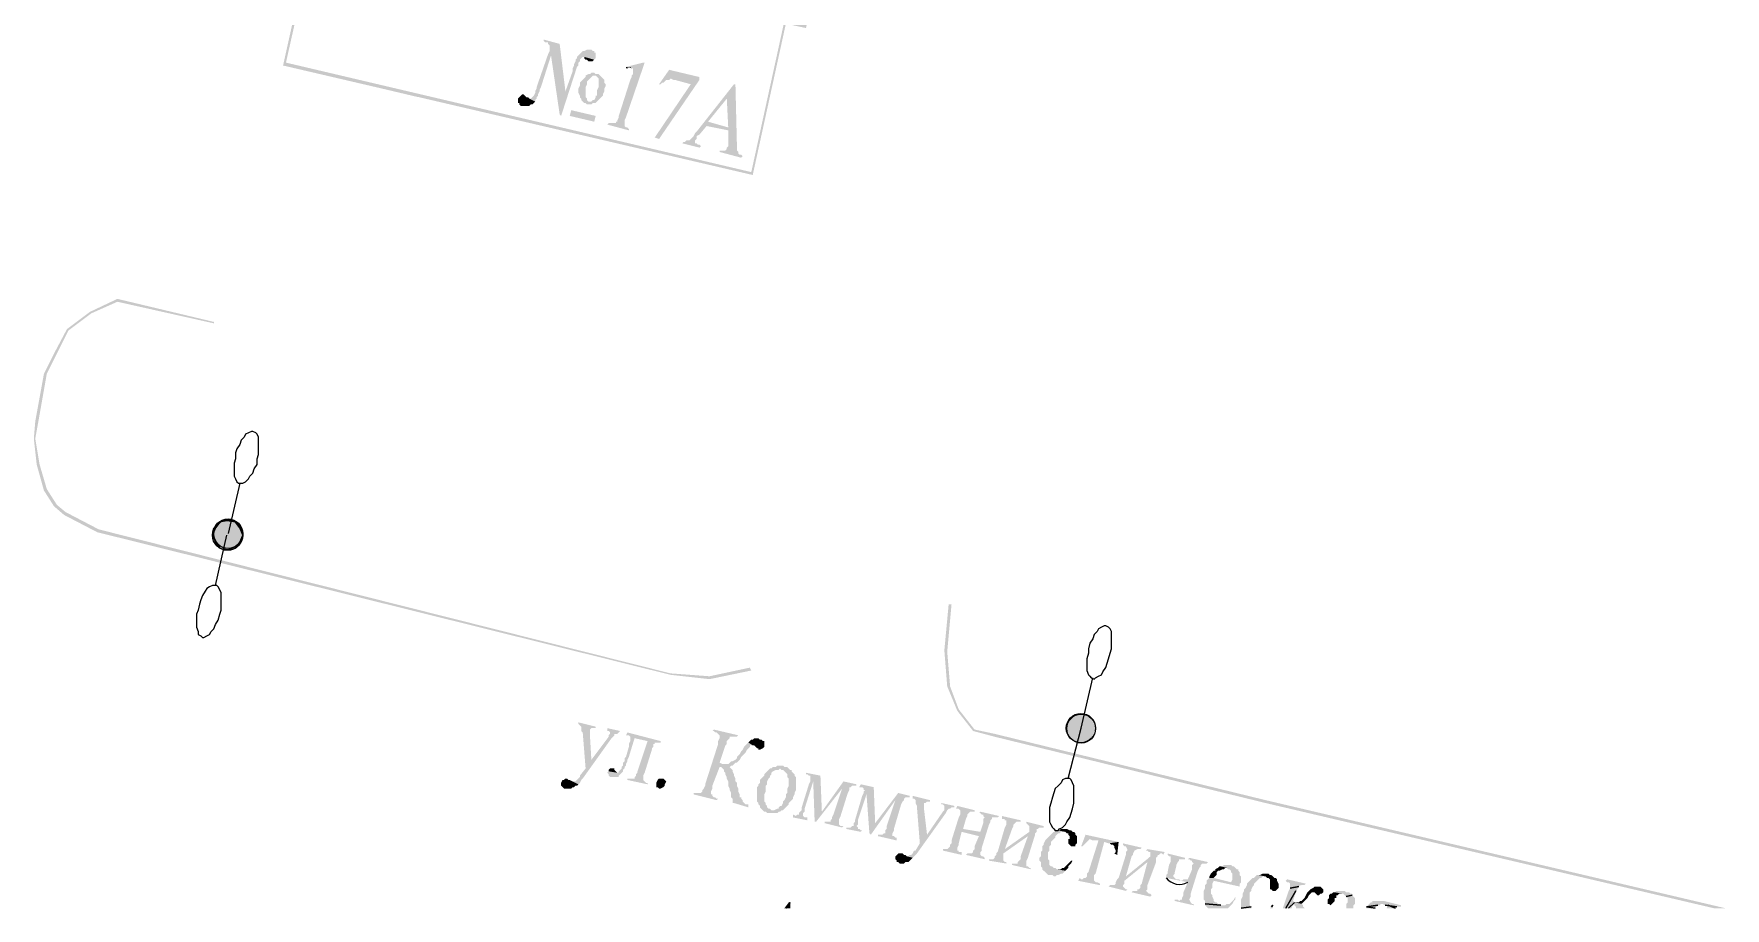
# Model space of a CAD drawing. Extents: x 243 to 885, y -99 to 1005.
# Drawn here: x 353.9 to 419.6, y -98.5 to -64.5 of the extents above; entities that cross this region are included whole.
import ezdxf

# ---------------------------------------------------------------- set-up
doc = ezdxf.new("R2010")
doc.units = 0
doc.header["$MEASUREMENT"] = 0
doc.layers.add('PDF _Геометрия', color=7, linetype='Continuous')
doc.layers.add('PDF _Сплошная заливка', color=7, linetype='Continuous')

msp = doc.modelspace()

# ---------------------------------------------------------------- hatches: boundary and pattern name
at = {"layer": 'PDF _Сплошная заливка', "linetype": 'ByBlock', "transparency": 33554559}
h = msp.add_hatch(color=256, dxfattribs=at)
h.paths.add_polyline_path([(385.706, -52.06), (379.379, -50.605), (367.565, -47.861), (363.59, -65.778), (381.843, -70.034), (383.131, -64.154), (383.914, -64.322), (386.546, -52.284)])
h.paths.add_polyline_path([(379.323, -50.717), (385.706, -52.172), (386.434, -52.34), (383.858, -64.21), (383.075, -64.042), (381.787, -69.922), (363.702, -65.666), (367.677, -47.973)], flags=0)
for points in [[(374.34, -64.938), (373.724, -64.77), (373.724, -64.826), (373.78, -64.882), (373.892, -64.882), (373.892, -64.938), (373.948, -64.994), (373.948, -65.05), (373.948, -65.106), (373.948, -65.218), (373.892, -65.33), (374.004, -65.386), (374.34, -67.682), (374.564, -66.786)], [(368.853, -66.898), (363.646, -65.666), (363.646, -65.778), (368.853, -67.01)], [(373.892, -65.33), (373.444, -66.618), (373.444, -66.674), (373.388, -66.786), (373.388, -66.842), (373.332, -66.954), (373.276, -67.01), (373.22, -67.066), (373.164, -67.066), (373.388, -67.178), (373.388, -67.122), (373.444, -67.066), (373.444, -67.01), (373.5, -66.954), (373.5, -66.898), (373.556, -66.786), (373.556, -66.73), (373.612, -66.618), (374.004, -65.386)], [(375.572, -65.162), (375.404, -65.162), (375.292, -65.218), (375.236, -65.218), (375.18, -65.274), (375.124, -65.33), (375.068, -65.386), (375.012, -65.442), (375.012, -65.498), (374.956, -65.554), (374.956, -65.61), (374.9, -65.722), (374.9, -65.778), (374.844, -65.89), (374.844, -66.002), (374.564, -66.786), (374.34, -67.682), (374.396, -67.738), (375.012, -65.834), (375.068, -65.778), (375.068, -65.666), (375.124, -65.61), (375.124, -65.554), (375.18, -65.498), (375.236, -65.442), (375.292, -65.442), (375.684, -65.554), (375.74, -65.498), (375.74, -65.442), (375.74, -65.386), (375.74, -65.274), (375.684, -65.274), (375.684, -65.218), (375.628, -65.218)], [(375.684, -65.554), (375.292, -65.442), (375.292, -65.498), (375.348, -65.554), (375.404, -65.554), (375.46, -65.61), (375.516, -65.61), (375.572, -65.61), (375.628, -65.61)], [(377.643, -65.666), (377.587, -65.666), (376.916, -65.834), (377.14, -65.89), (377.195, -65.89), (377.195, -65.946), (377.195, -66.002), (377.195, -66.058), (377.195, -66.114), (377.14, -66.17), (377.14, -66.226), (377.084, -66.338), (376.636, -67.738), (376.636, -67.794), (376.58, -67.906), (376.58, -67.962), (376.524, -67.962), (376.524, -68.018), (376.468, -68.018), (376.412, -68.018), (376.3, -68.018), (376.244, -68.018), (376.188, -68.074), (377.028, -68.298), (377.028, -68.242), (376.972, -68.186), (376.916, -68.186), (376.86, -68.13), (376.86, -68.074), (376.86, -68.018), (376.86, -67.962), (376.86, -67.906), (376.916, -67.794)], [(375.516, -66.114), (375.46, -66.114), (375.348, -66.17), (375.348, -66.226), (375.292, -66.282), (375.236, -66.338), (375.18, -66.394), (375.124, -66.45), (375.124, -66.506), (375.124, -66.562), (375.068, -66.674), (375.068, -66.73), (375.068, -66.786), (375.068, -66.842), (375.124, -66.954), (375.124, -67.01), (375.18, -67.066), (375.18, -67.122), (375.46, -67.178), (375.404, -67.122), (375.404, -67.066), (375.348, -67.01), (375.348, -66.954), (375.348, -66.898), (375.348, -66.842), (375.348, -66.786), (375.348, -66.674), (375.348, -66.618), (375.404, -66.506), (375.404, -66.45), (375.404, -66.394), (375.46, -66.338), (375.516, -66.282), (375.572, -66.226), (375.628, -66.17), (375.684, -66.17), (375.74, -66.17)], [(375.74, -66.114), (375.684, -66.058), (375.572, -66.058), (375.516, -66.114), (375.74, -66.17), (375.796, -66.226), (375.852, -66.282), (375.852, -66.394), (375.852, -66.45), (375.852, -66.562), (375.852, -66.618), (375.796, -66.73), (375.796, -66.786), (375.796, -66.842), (375.796, -66.954), (375.74, -66.954), (375.74, -67.01), (375.684, -67.122), (375.628, -67.122), (375.572, -67.178), (375.516, -67.178), (375.46, -67.178), (375.18, -67.122), (375.236, -67.178), (375.292, -67.234), (375.348, -67.234), (375.404, -67.29), (375.46, -67.29), (375.516, -67.29), (375.572, -67.29), (375.628, -67.234), (375.74, -67.234), (375.796, -67.178), (375.852, -67.122), (375.908, -67.066), (375.964, -67.01), (376.02, -66.954), (376.02, -66.898), (376.076, -66.786), (376.076, -66.73), (376.076, -66.674), (376.132, -66.562), (376.132, -66.506), (376.076, -66.45), (376.076, -66.394), (376.076, -66.338), (376.02, -66.282), (375.964, -66.226), (375.908, -66.17), (375.852, -66.114), (375.796, -66.114)], [(376.916, -65.834), (376.916, -65.89), (376.972, -65.89), (377.084, -65.834), (377.14, -65.89)], [(379.771, -66.338), (379.435, -66.506), (378.035, -68.578), (378.203, -68.634)], [(379.771, -66.226), (378.595, -65.946), (378.203, -66.506), (378.259, -66.506), (378.315, -66.45), (378.371, -66.45), (378.427, -66.394), (378.483, -66.338), (378.539, -66.338), (378.595, -66.338), (378.651, -66.282), (378.763, -66.338), (378.819, -66.338), (379.435, -66.506), (379.771, -66.338)], [(372.94, -66.898), (372.884, -66.898), (372.828, -66.954), (372.772, -67.01), (372.716, -67.066), (372.716, -67.178), (372.716, -67.234), (372.772, -67.234), (372.772, -67.29), (372.828, -67.346), (372.884, -67.346), (372.94, -67.346), (373.052, -67.346), (373.108, -67.346), (373.164, -67.346), (373.22, -67.29), (373.276, -67.29), (373.332, -67.234), (373.388, -67.178), (373.164, -67.066), (373.108, -67.01), (373.052, -67.01), (372.996, -66.954)], [(381.171, -66.506), (381.115, -66.506), (379.659, -68.354), (379.603, -68.41), (379.547, -68.522), (379.491, -68.578), (379.435, -68.634), (379.379, -68.69), (379.323, -68.69), (379.267, -68.69), (379.211, -68.746), (379.155, -68.746), (379.099, -68.802), (379.771, -68.97), (379.827, -68.914), (379.771, -68.858), (379.715, -68.858), (379.659, -68.802), (379.603, -68.802), (379.603, -68.746), (379.603, -68.69), (379.659, -68.634), (379.659, -68.522), (379.771, -68.466), (380.051, -68.13), (380.891, -68.298), (380.107, -67.962), (380.835, -67.066)], [(381.171, -66.506), (380.835, -67.066), (380.891, -68.186), (380.107, -67.962), (380.891, -68.298), (380.891, -68.69), (380.891, -68.746), (380.891, -68.858), (380.891, -68.914), (380.835, -68.97), (380.835, -69.026), (380.779, -69.082), (380.723, -69.082), (380.667, -69.082), (380.555, -69.082), (380.555, -69.138), (381.395, -69.362), (381.451, -69.306), (381.395, -69.25), (381.339, -69.25), (381.283, -69.194), (381.283, -69.138), (381.227, -69.082), (381.227, -69.026), (381.227, -68.97), (381.227, -68.914), (381.227, -68.802)], [(375.74, -67.738), (374.788, -67.514), (374.732, -67.738), (375.684, -67.962)], [(360.902, -75.801), (360.902, -75.745), (357.151, -74.849), (356.087, -75.353), (355.191, -76.025), (354.687, -76.977), (354.295, -77.76), (353.959, -79.608), (353.903, -80.28), (354.015, -81.288), (354.295, -82.296), (354.687, -82.912), (355.079, -83.248), (356.367, -83.919), (378.651, -89.463), (380.163, -89.631), (381.787, -89.295), (381.731, -89.183), (380.163, -89.519), (378.651, -89.407), (356.423, -83.808), (355.135, -83.136), (354.799, -82.856), (354.407, -82.24), (354.127, -81.288), (353.959, -80.28), (354.071, -79.664), (354.407, -77.76), (355.247, -76.081), (356.143, -75.409), (357.151, -74.961)], [(361.742, -84.479), (361.966, -84.255), (362.022, -83.975), (361.966, -83.696), (361.742, -83.472), (361.462, -83.416), (361.182, -83.472), (360.958, -83.696), (360.846, -83.975), (360.958, -84.255), (361.182, -84.479), (361.462, -84.535)], [(361.742, -84.535), (361.91, -84.311), (362.022, -84.031), (361.91, -83.752), (361.742, -83.528), (361.406, -83.472), (361.126, -83.528), (360.958, -83.752), (360.846, -84.031), (360.958, -84.311), (361.126, -84.535), (361.406, -84.591)], [(375.74, -91.478), (375.068, -91.31), (375.068, -91.366), (375.124, -91.422), (375.18, -91.478), (375.18, -91.534), (375.18, -91.59), (375.18, -91.646), (375.236, -91.702), (375.348, -93.102), (375.572, -92.766), (375.516, -91.814), (375.516, -91.758), (375.516, -91.646), (375.516, -91.59), (375.572, -91.534), (375.628, -91.534), (375.684, -91.534), (375.74, -91.534)], [(394.889, -92.038), (395.057, -91.814), (395.169, -91.534), (395.057, -91.254), (394.889, -91.03), (394.609, -90.974), (394.329, -91.03), (394.105, -91.254), (393.993, -91.534), (394.105, -91.814), (394.329, -92.038), (394.609, -92.094)], [(376.692, -91.646), (376.188, -91.534), (376.188, -91.646), (376.244, -91.646), (376.3, -91.702), (376.3, -91.758), (376.244, -91.814), (376.244, -91.87), (375.572, -92.766), (375.348, -93.102), (375.124, -93.382), (375.124, -93.438), (375.068, -93.494), (375.012, -93.55), (374.956, -93.606), (374.9, -93.606), (374.844, -93.606), (375.068, -93.718), (375.124, -93.662), (375.18, -93.55), (375.236, -93.494), (376.356, -91.926), (376.412, -91.87), (376.468, -91.814), (376.468, -91.758), (376.58, -91.758), (376.636, -91.702)], [(377.084, -91.87), (377.084, -92.038), (377.028, -92.15), (377.028, -92.262), (376.916, -92.654), (376.86, -92.71), (376.86, -92.822), (376.804, -92.878), (376.804, -92.99), (376.748, -93.046), (376.748, -93.102), (376.692, -93.158), (376.636, -93.214), (376.636, -93.27), (376.58, -93.27), (376.244, -93.214), (376.188, -93.27), (376.244, -93.326), (376.244, -93.382), (376.3, -93.438), (376.356, -93.438), (376.412, -93.438), (376.468, -93.438), (376.524, -93.438), (376.636, -93.438), (376.636, -93.382), (376.692, -93.326), (376.748, -93.27), (376.804, -93.214), (376.804, -93.158), (376.86, -93.102), (376.86, -93.046), (376.916, -92.99), (376.916, -92.934), (376.972, -92.822), (376.972, -92.766), (377.028, -92.654), (377.251, -91.926), (377.755, -92.038)], [(378.259, -92.038), (376.972, -91.702), (376.916, -91.814), (377.028, -91.814), (377.084, -91.87), (377.755, -92.038), (377.363, -93.214), (377.363, -93.27), (377.307, -93.326), (377.307, -93.382), (377.251, -93.438), (377.251, -93.494), (377.195, -93.494), (377.14, -93.494), (377.084, -93.494), (376.972, -93.494), (376.972, -93.55), (377.755, -93.718), (377.755, -93.662), (377.699, -93.662), (377.643, -93.606), (377.587, -93.55), (377.587, -93.494), (377.587, -93.438), (377.587, -93.382), (377.643, -93.27), (377.923, -92.374), (377.923, -92.318), (377.979, -92.262), (377.979, -92.15), (378.035, -92.15), (378.035, -92.094), (378.091, -92.094), (378.147, -92.094), (378.259, -92.094)], [(381.283, -91.814), (380.331, -91.59), (380.275, -91.646), (380.331, -91.646), (380.387, -91.702), (380.443, -91.702), (380.499, -91.758), (380.555, -91.814), (380.555, -91.87), (380.555, -91.926), (380.499, -92.038), (380.499, -92.15), (379.995, -93.718), (379.995, -93.774), (379.939, -93.886), (379.883, -93.942), (379.883, -93.998), (379.827, -94.054), (379.771, -94.054), (379.715, -94.054), (379.659, -94.054), (379.547, -94.054), (379.547, -94.11), (380.443, -94.334), (380.499, -94.278), (380.443, -94.278), (380.387, -94.222), (380.331, -94.222), (380.275, -94.166), (380.275, -94.11), (380.219, -94.11), (380.219, -94.054), (380.219, -93.998), (380.275, -93.886), (380.275, -93.774), (380.555, -93.046), (381.003, -93.102), (380.947, -93.046), (381.003, -92.99), (380.555, -92.878), (380.779, -92.206), (380.835, -92.15), (380.835, -92.038), (380.891, -91.982), (380.947, -91.926), (380.947, -91.87), (381.003, -91.87), (381.059, -91.87), (381.171, -91.87), (381.227, -91.87)], [(382.123, -91.982), (382.067, -91.926), (381.899, -91.926), (381.843, -91.982), (381.787, -91.982), (381.731, -92.038), (381.675, -92.094), (381.843, -92.206), (381.899, -92.206), (381.955, -92.262), (382.011, -92.318), (382.067, -92.318), (382.067, -92.374), (382.123, -92.374), (382.235, -92.318), (382.291, -92.262), (382.291, -92.206), (382.291, -92.15), (382.291, -92.094), (382.291, -92.038), (382.235, -92.038), (382.179, -91.982)], [(381.675, -92.094), (381.619, -92.15), (381.563, -92.206), (381.507, -92.262), (381.451, -92.374), (381.395, -92.43), (381.339, -92.542), (381.283, -92.598), (381.227, -92.654), (381.227, -92.71), (381.171, -92.766), (381.059, -92.822), (381.003, -92.822), (380.947, -92.878), (380.891, -92.934), (380.835, -92.934), (380.779, -92.934), (380.723, -92.934), (380.667, -92.934), (380.555, -92.878), (381.003, -92.99), (381.059, -92.99), (381.115, -92.934), (381.171, -92.878), (381.227, -92.878), (381.283, -92.822), (381.339, -92.766), (381.395, -92.654), (381.451, -92.598), (381.507, -92.542), (381.563, -92.486), (381.619, -92.374), (381.675, -92.318), (381.731, -92.262), (381.731, -92.206), (381.787, -92.206), (381.843, -92.206)], [(376.412, -93.102), (376.3, -93.102), (376.244, -93.158), (376.244, -93.214), (376.58, -93.27), (376.524, -93.214), (376.468, -93.158), (376.468, -93.102)], [(381.003, -93.102), (380.555, -93.046), (380.611, -93.046), (380.667, -93.102), (380.723, -93.158), (380.723, -93.214), (380.779, -93.27), (380.779, -93.326), (380.835, -93.438), (380.835, -93.494), (380.891, -93.606), (380.891, -93.718), (380.891, -93.774), (380.947, -93.886), (380.947, -93.942), (381.003, -94.054), (381.003, -94.11), (381.003, -94.222), (381.059, -94.278), (381.059, -94.334), (381.059, -94.39), (381.059, -94.446), (381.115, -94.446), (381.675, -94.614), (381.675, -94.502), (381.619, -94.502), (381.563, -94.502), (381.507, -94.446), (381.451, -94.39), (381.451, -94.334), (381.395, -94.278), (381.395, -94.222), (381.339, -94.222), (381.339, -94.166), (381.339, -94.11), (381.283, -93.998), (381.283, -93.942), (381.283, -93.886), (381.227, -93.774), (381.227, -93.662), (381.171, -93.606), (381.171, -93.494), (381.115, -93.382), (381.115, -93.326), (381.059, -93.214), (381.059, -93.158)], [(382.627, -93.046), (382.571, -93.102), (382.515, -93.102), (382.459, -93.158), (382.403, -93.214), (382.347, -93.27), (382.291, -93.326), (382.291, -93.382), (382.235, -93.438), (382.179, -93.494), (382.123, -93.55), (382.123, -93.662), (382.067, -93.718), (382.067, -93.774), (382.011, -93.83), (382.011, -93.886), (382.011, -93.942), (382.011, -94.054), (382.011, -94.11), (382.011, -94.166), (382.011, -94.278), (382.011, -94.334), (382.011, -94.39), (382.067, -94.446), (382.067, -94.502), (382.123, -94.558), (382.123, -94.614), (382.179, -94.67), (382.235, -94.726), (382.291, -94.782), (382.347, -94.782), (382.403, -94.838), (382.459, -94.838), (382.515, -94.838), (382.571, -94.838), (382.683, -94.838), (382.739, -94.838), (382.795, -94.838), (382.851, -94.782), (382.907, -94.782), (382.571, -94.726), (382.515, -94.67), (382.459, -94.67), (382.403, -94.614), (382.403, -94.558), (382.347, -94.502), (382.347, -94.446), (382.291, -94.39), (382.291, -94.334), (382.291, -94.222), (382.291, -94.166), (382.291, -94.11), (382.347, -93.998), (382.347, -93.942), (382.347, -93.886), (382.347, -93.774), (382.403, -93.718), (382.403, -93.662), (382.403, -93.606), (382.459, -93.494), (382.515, -93.438), (382.515, -93.382), (382.571, -93.326), (382.571, -93.27), (382.627, -93.214), (382.739, -93.158), (382.795, -93.158), (382.851, -93.158), (382.907, -93.102), (382.963, -93.158)], [(383.075, -93.046), (383.019, -92.99), (382.795, -92.99), (382.739, -93.046), (382.683, -93.046), (382.627, -93.046), (382.963, -93.158), (383.019, -93.158), (383.075, -93.214), (383.131, -93.27), (383.187, -93.326), (383.187, -93.382), (383.187, -93.438), (383.243, -93.494), (383.243, -93.55), (383.243, -93.662), (383.243, -93.718), (383.243, -93.774), (383.187, -93.886), (383.187, -93.942), (383.187, -94.054), (383.131, -94.11), (383.131, -94.166), (383.131, -94.222), (383.075, -94.334), (383.019, -94.39), (383.019, -94.446), (382.963, -94.558), (382.907, -94.558), (382.851, -94.614), (382.851, -94.67), (382.795, -94.67), (382.683, -94.726), (382.627, -94.726), (382.571, -94.726), (382.907, -94.782), (382.963, -94.726), (383.019, -94.726), (383.075, -94.67), (383.131, -94.614), (383.187, -94.558), (383.243, -94.502), (383.243, -94.446), (383.299, -94.39), (383.355, -94.334), (383.411, -94.278), (383.411, -94.222), (383.467, -94.11), (383.467, -94.054), (383.523, -93.942), (383.523, -93.886), (383.523, -93.774), (383.523, -93.718), (383.523, -93.662), (383.523, -93.606), (383.523, -93.494), (383.523, -93.438), (383.467, -93.382), (383.467, -93.326), (383.411, -93.27), (383.355, -93.214), (383.355, -93.158), (383.299, -93.158), (383.243, -93.102), (383.187, -93.046), (383.131, -93.046)], [(384.474, -93.382), (383.914, -93.27), (383.914, -93.326), (383.97, -93.326), (384.026, -93.382), (384.082, -93.382), (384.082, -93.438), (384.082, -93.494), (384.082, -93.55), (384.194, -93.606), (384.25, -95.174), (384.53, -94.782)], [(374.62, -93.494), (374.564, -93.494), (374.508, -93.55), (374.452, -93.55), (374.396, -93.662), (374.396, -93.718), (374.396, -93.774), (374.452, -93.83), (374.508, -93.886), (374.564, -93.886), (374.676, -93.886), (374.732, -93.886), (374.788, -93.886), (374.844, -93.83), (374.9, -93.83), (374.956, -93.774), (375.012, -93.774), (375.068, -93.718), (374.844, -93.606), (374.732, -93.55), (374.676, -93.55)], [(378.315, -93.494), (378.371, -93.494), (378.427, -93.55), (378.483, -93.606), (378.427, -93.718), (378.427, -93.774), (378.371, -93.83), (378.259, -93.886), (378.203, -93.886), (378.147, -93.83), (378.091, -93.83), (378.091, -93.774), (378.091, -93.718), (378.091, -93.662), (378.147, -93.55), (378.203, -93.494), (378.259, -93.494), (378.315, -93.494)], [(384.082, -93.55), (384.082, -93.606), (384.026, -93.718), (383.747, -94.614), (383.747, -94.726), (383.691, -94.782), (383.635, -94.838), (383.635, -94.894), (383.579, -94.894), (383.523, -94.95), (383.411, -94.894), (383.411, -95.006), (383.97, -95.118), (383.97, -95.062), (383.97, -95.006), (383.914, -95.006), (383.858, -95.006), (383.802, -94.95), (383.802, -94.894), (383.802, -94.838), (383.858, -94.782), (383.858, -94.67), (384.194, -93.606)], [(385.874, -93.718), (385.37, -93.606), (384.53, -94.782), (384.25, -95.174), (384.306, -95.174), (385.314, -93.886), (385.594, -93.942), (385.594, -93.83), (385.65, -93.83), (385.706, -93.774), (385.762, -93.774), (385.874, -93.774)], [(385.594, -93.942), (385.314, -93.886), (384.978, -94.894), (384.922, -95.006), (384.922, -95.062), (384.866, -95.118), (384.866, -95.174), (384.81, -95.174), (384.754, -95.174), (384.642, -95.174), (384.642, -95.23), (385.314, -95.398), (385.37, -95.342), (385.314, -95.342), (385.258, -95.342), (385.202, -95.286), (385.202, -95.174), (385.202, -95.118), (385.202, -95.062), (385.258, -94.95), (385.538, -94.054)], [(386.154, -93.998), (386.154, -94.054), (386.098, -94.166), (385.818, -95.118), (385.818, -95.174), (385.762, -95.23), (385.762, -95.342), (385.706, -95.342), (385.65, -95.398), (385.594, -95.398), (385.482, -95.398), (385.482, -95.454), (386.042, -95.566), (386.098, -95.51), (386.042, -95.51), (385.986, -95.454), (385.93, -95.454), (385.93, -95.398), (385.874, -95.342), (385.93, -95.286), (385.93, -95.23), (385.93, -95.118), (386.266, -94.11)], [(386.546, -93.83), (386.042, -93.718), (385.986, -93.83), (386.098, -93.83), (386.154, -93.886), (386.154, -93.942), (386.21, -93.942), (386.154, -93.998), (386.266, -94.11), (386.378, -95.622), (386.602, -95.23)], [(387.946, -94.166), (387.498, -94.054), (386.602, -95.23), (386.378, -95.622), (386.434, -95.678), (387.386, -94.334), (387.666, -94.39), (387.722, -94.334), (387.722, -94.278), (387.778, -94.222), (387.834, -94.222), (387.89, -94.222), (387.946, -94.222)], [(387.666, -94.39), (387.386, -94.334), (387.05, -95.342), (387.05, -95.454), (386.994, -95.51), (386.994, -95.622), (386.938, -95.622), (386.882, -95.678), (386.826, -95.678), (386.714, -95.678), (386.714, -95.734), (387.442, -95.902), (387.442, -95.79), (387.386, -95.79), (387.33, -95.734), (387.274, -95.734), (387.274, -95.678), (387.274, -95.622), (387.33, -95.51), (387.33, -95.454), (387.61, -94.502)], [(389.682, -94.558), (389.178, -94.446), (389.178, -94.502), (389.234, -94.502), (389.29, -94.558), (389.29, -94.614), (389.29, -94.67), (389.29, -94.726), (389.234, -94.782), (388.618, -95.678), (388.338, -96.014), (388.17, -96.294), (388.114, -96.294), (388.058, -96.406), (388.002, -96.462), (387.946, -96.462), (387.89, -96.518), (387.834, -96.518), (388.058, -96.574), (388.114, -96.518), (388.17, -96.462), (388.226, -96.406), (389.346, -94.838), (389.402, -94.726), (389.458, -94.67), (389.514, -94.67), (389.57, -94.614), (389.682, -94.614)], [(388.73, -94.334), (388.058, -94.166), (388.058, -94.278), (388.114, -94.278), (388.17, -94.334), (388.17, -94.39), (388.17, -94.446), (388.226, -94.558), (388.226, -94.614), (388.338, -96.014), (388.618, -95.678), (388.506, -94.726), (388.506, -94.614), (388.506, -94.558), (388.506, -94.502), (388.506, -94.446), (388.562, -94.446), (388.618, -94.39), (388.674, -94.39), (388.73, -94.39)], [(390.465, -94.726), (389.794, -94.558), (389.738, -94.67), (389.85, -94.67), (389.906, -94.726), (389.906, -94.782), (389.906, -94.838), (389.906, -94.894), (389.85, -95.006), (389.57, -95.902), (389.57, -96.014), (389.514, -96.07), (389.514, -96.126), (389.458, -96.182), (389.402, -96.238), (389.346, -96.238), (389.234, -96.238), (389.234, -96.294), (389.962, -96.462), (389.962, -96.35), (389.85, -96.35), (389.85, -96.294), (389.794, -96.294), (389.794, -96.182), (389.85, -96.07), (389.85, -96.014), (389.962, -95.566), (390.633, -95.734), (390.018, -95.454), (390.13, -95.062), (390.186, -94.95), (390.186, -94.894), (390.242, -94.838), (390.298, -94.782), (390.354, -94.782), (390.409, -94.782), (390.465, -94.782)], [(391.417, -94.95), (390.689, -94.782), (390.633, -94.838), (390.689, -94.838), (390.745, -94.894), (390.801, -94.894), (390.801, -94.95), (390.857, -95.006), (390.801, -95.062), (390.801, -95.118), (390.801, -95.23), (390.689, -95.566), (390.018, -95.454), (390.633, -95.734), (390.465, -96.126), (390.465, -96.238), (390.409, -96.294), (390.409, -96.35), (390.354, -96.406), (390.298, -96.406), (390.242, -96.406), (390.186, -96.406), (390.13, -96.462), (390.857, -96.63), (390.857, -96.574), (390.801, -96.518), (390.745, -96.518), (390.689, -96.462), (390.689, -96.406), (390.689, -96.35), (390.745, -96.294), (390.745, -96.182), (391.025, -95.286), (391.081, -95.174), (391.081, -95.118), (391.137, -95.062), (391.137, -95.006), (391.193, -95.006), (391.249, -95.006), (391.305, -95.006), (391.361, -95.006)], [(393.153, -95.342), (392.481, -95.174), (392.481, -95.23), (392.537, -95.286), (392.593, -95.342), (392.593, -95.398), (392.593, -95.454), (392.593, -95.566), (391.641, -96.238), (391.361, -96.35), (391.305, -96.406), (391.305, -96.462), (391.249, -96.518), (391.249, -96.574), (391.193, -96.63), (391.137, -96.63), (391.025, -96.63), (391.025, -96.686), (391.697, -96.798), (391.697, -96.742), (391.641, -96.742), (391.585, -96.686), (391.585, -96.63), (391.585, -96.518), (391.585, -96.406), (392.537, -95.734), (392.817, -95.678), (392.817, -95.622), (392.873, -95.566), (392.873, -95.454), (392.929, -95.454), (392.985, -95.398), (393.041, -95.398), (393.153, -95.398)], [(392.257, -95.118), (391.529, -94.95), (391.529, -95.062), (391.641, -95.062), (391.641, -95.118), (391.697, -95.118), (391.697, -95.174), (391.697, -95.23), (391.697, -95.286), (391.641, -95.398), (391.361, -96.35), (391.641, -96.238), (391.921, -95.454), (391.977, -95.342), (391.977, -95.286), (392.033, -95.23), (392.089, -95.174), (392.145, -95.174), (392.257, -95.174)], [(392.817, -95.678), (392.537, -95.734), (392.257, -96.518), (392.257, -96.63), (392.201, -96.686), (392.145, -96.742), (392.145, -96.798), (392.089, -96.798), (392.033, -96.798), (391.921, -96.798), (391.921, -96.854), (392.649, -97.022), (392.649, -96.966), (392.593, -96.966), (392.537, -96.91), (392.481, -96.91), (392.481, -96.798), (392.481, -96.686), (392.537, -96.574)], [(393.713, -95.51), (393.657, -95.51), (393.545, -95.566), (393.489, -95.622), (393.433, -95.678), (393.377, -95.734), (393.321, -95.79), (393.265, -95.846), (393.209, -95.902), (393.153, -96.014), (393.153, -96.07), (393.097, -96.126), (393.097, -96.238), (393.097, -96.294), (393.041, -96.35), (393.041, -96.406), (393.041, -96.518), (392.985, -96.574), (392.985, -96.686), (393.041, -96.742), (393.041, -96.798), (393.041, -96.854), (393.041, -96.91), (393.097, -96.966), (393.097, -97.022), (393.153, -97.078), (393.209, -97.133), (393.265, -97.189), (393.321, -97.245), (393.377, -97.245), (393.433, -97.245), (393.489, -97.245), (393.545, -97.301), (393.601, -97.301), (393.657, -97.245), (393.713, -97.245), (393.825, -97.189), (393.881, -97.189), (393.937, -97.133), (393.993, -97.078), (393.657, -97.022), (393.601, -96.966), (393.545, -96.966), (393.489, -96.91), (393.433, -96.91), (393.377, -96.854), (393.377, -96.742), (393.377, -96.686), (393.321, -96.63), (393.321, -96.574), (393.321, -96.518), (393.321, -96.462), (393.321, -96.35), (393.377, -96.294), (393.377, -96.182), (393.377, -96.126), (393.433, -96.07), (393.433, -95.958), (393.489, -95.902), (393.545, -95.846), (393.601, -95.79), (393.601, -95.734), (393.657, -95.678), (393.713, -95.622), (393.769, -95.622), (393.825, -95.566), (393.937, -95.566), (393.993, -95.566)], [(394.049, -95.454), (393.825, -95.454), (393.769, -95.51), (393.713, -95.51), (393.993, -95.566), (394.049, -95.622), (394.105, -95.622), (394.105, -95.678), (394.161, -95.734), (394.161, -95.79), (394.161, -95.846), (394.105, -95.846), (394.105, -95.958), (394.105, -96.014), (394.161, -96.07), (394.217, -96.126), (394.329, -96.126), (394.385, -96.126), (394.385, -96.07), (394.441, -96.014), (394.441, -95.958), (394.441, -95.902), (394.441, -95.846), (394.441, -95.734), (394.385, -95.678), (394.385, -95.622), (394.329, -95.566), (394.273, -95.566), (394.217, -95.51), (394.161, -95.51)], [(395.505, -95.958), (395.281, -95.902), (394.889, -97.133), (394.833, -97.189), (394.833, -97.301), (394.777, -97.357), (394.721, -97.357), (394.665, -97.413), (394.609, -97.413), (394.553, -97.357), (394.497, -97.469), (395.337, -97.637), (395.337, -97.581), (395.225, -97.525), (395.169, -97.525), (395.113, -97.469), (395.113, -97.413), (395.113, -97.357), (395.113, -97.245), (395.169, -97.189)], [(396.065, -95.958), (394.777, -95.678), (394.609, -96.126), (394.665, -96.126), (394.721, -96.07), (394.777, -96.014), (394.833, -95.958), (394.889, -95.902), (394.945, -95.846), (395.057, -95.902), (395.113, -95.902), (395.281, -95.902), (395.505, -95.958), (395.673, -96.014)], [(396.065, -95.958), (395.673, -96.014), (395.729, -96.014), (395.785, -96.07), (395.841, -96.07), (395.897, -96.126), (395.897, -96.182), (395.953, -96.294), (395.953, -96.35), (395.897, -96.406), (396.009, -96.462)], [(387.61, -96.406), (387.498, -96.406), (387.442, -96.462), (387.386, -96.518), (387.386, -96.574), (387.386, -96.63), (387.442, -96.686), (387.442, -96.742), (387.498, -96.742), (387.554, -96.798), (387.61, -96.798), (387.666, -96.798), (387.722, -96.798), (387.778, -96.742), (387.89, -96.742), (387.946, -96.686), (388.002, -96.63), (388.058, -96.574), (387.834, -96.518), (387.778, -96.462), (387.722, -96.462), (387.666, -96.406)], [(397.856, -96.35), (397.184, -96.238), (397.128, -96.294), (397.184, -96.294), (397.24, -96.35), (397.296, -96.35), (397.296, -96.406), (397.296, -96.518), (397.24, -96.574), (396.345, -97.301), (396.065, -97.357), (396.009, -97.413), (395.953, -97.525), (395.953, -97.581), (395.897, -97.637), (395.841, -97.637), (395.785, -97.637), (395.729, -97.637), (395.673, -97.693), (396.345, -97.861), (396.401, -97.805), (396.345, -97.805), (396.289, -97.749), (396.233, -97.693), (396.233, -97.637), (396.289, -97.581), (396.289, -97.469), (397.184, -96.742), (397.52, -96.742), (397.52, -96.686), (397.52, -96.574), (397.576, -96.518), (397.576, -96.462), (397.632, -96.462), (397.688, -96.406), (397.744, -96.406), (397.8, -96.462)], [(396.961, -96.182), (396.233, -96.014), (396.233, -96.07), (396.289, -96.126), (396.345, -96.126), (396.401, -96.238), (396.401, -96.294), (396.345, -96.35), (396.345, -96.462), (396.065, -97.357), (396.345, -97.301), (396.569, -96.518), (396.625, -96.462), (396.625, -96.406), (396.681, -96.294), (396.793, -96.238), (396.849, -96.238), (396.905, -96.238)], [(398.64, -96.574), (397.968, -96.406), (397.968, -96.462), (398.024, -96.518), (398.08, -96.518), (398.08, -96.574), (398.08, -96.63), (398.08, -96.686), (398.08, -96.742), (398.024, -96.854), (397.968, -97.133), (397.968, -97.189), (397.912, -97.245), (397.912, -97.357), (398.416, -97.413), (398.36, -97.413), (398.304, -97.413), (398.248, -97.357), (398.192, -97.301), (398.192, -97.245), (398.248, -97.189), (398.248, -97.133), (398.304, -96.91), (398.304, -96.854), (398.36, -96.742), (398.416, -96.686), (398.416, -96.63), (398.472, -96.63), (398.528, -96.63), (398.584, -96.63), (398.64, -96.63)], [(399.536, -96.742), (398.808, -96.574), (398.752, -96.63), (398.808, -96.63), (398.864, -96.686), (398.92, -96.686), (398.92, -96.742), (398.976, -96.798), (398.92, -96.854), (398.92, -96.91), (398.92, -97.022), (398.752, -97.413), (398.696, -97.413), (398.584, -97.413), (398.528, -97.469), (398.472, -97.469), (398.416, -97.413), (397.912, -97.357), (398.752, -97.525), (398.584, -97.917), (398.584, -97.973), (398.584, -98.029), (398.528, -98.141), (398.528, -98.197), (398.472, -98.197), (398.416, -98.253), (398.36, -98.197), (398.248, -98.197), (398.248, -98.253), (398.976, -98.421), (398.976, -98.365), (398.92, -98.365), (398.864, -98.309), (398.808, -98.197), (398.864, -98.085), (398.864, -97.973), (399.144, -97.078), (399.2, -96.966), (399.256, -96.91), (399.256, -96.854), (399.312, -96.798), (399.368, -96.798), (399.424, -96.798), (399.48, -96.798)], [(394.217, -96.686), (394.161, -96.742), (394.105, -96.798), (394.049, -96.854), (393.993, -96.91), (393.937, -96.966), (393.881, -96.966), (393.825, -97.022), (393.769, -97.022), (393.713, -97.022), (393.657, -97.022), (393.993, -97.078), (394.049, -97.022), (394.105, -96.966), (394.105, -96.91), (394.161, -96.854), (394.217, -96.798), (394.273, -96.686)], [(397.52, -96.742), (397.184, -96.742), (396.961, -97.581), (396.905, -97.637), (396.905, -97.749), (396.849, -97.805), (396.793, -97.805), (396.793, -97.861), (396.681, -97.861), (396.625, -97.861), (396.569, -97.917), (397.296, -98.085), (397.352, -98.029), (397.296, -97.973), (397.24, -97.973), (397.184, -97.917), (397.128, -97.861), (397.184, -97.805), (397.184, -97.749), (397.184, -97.637)], [(400.432, -96.854), (400.152, -96.854), (400.096, -96.91), (400.04, -96.91), (400.264, -96.966), (400.32, -97.022), (400.376, -97.022), (400.432, -97.078), (400.432, -97.133), (400.488, -97.189), (400.488, -97.301), (400.488, -97.357), (400.488, -97.413), (400.432, -97.525), (399.76, -97.357), (399.592, -97.357), (399.536, -97.413), (399.48, -97.469), (399.48, -97.581), (399.424, -97.637), (399.424, -97.693), (399.424, -97.749), (399.368, -97.861), (399.368, -97.917), (399.368, -98.029), (399.368, -98.085), (399.368, -98.141), (399.368, -98.197), (399.424, -98.253), (400.04, -98.421), (399.984, -98.365), (399.928, -98.365), (399.872, -98.309), (399.816, -98.309), (399.76, -98.253), (399.76, -98.197), (399.704, -98.085), (399.704, -98.029), (399.648, -97.973), (399.648, -97.861), (399.648, -97.805), (399.704, -97.749), (399.704, -97.637), (399.704, -97.581), (399.76, -97.469), (400.768, -97.693), (400.768, -97.581), (400.824, -97.525), (400.824, -97.413), (400.824, -97.357), (400.824, -97.301), (400.768, -97.245), (400.768, -97.133), (400.712, -97.078), (400.712, -97.022), (400.656, -97.022), (400.6, -96.966), (400.544, -96.91), (400.488, -96.91)], [(400.04, -96.91), (399.984, -96.91), (399.928, -96.966), (399.816, -97.022), (399.816, -97.078), (399.76, -97.078), (399.704, -97.133), (399.648, -97.189), (399.592, -97.301), (399.592, -97.357), (399.76, -97.357), (399.816, -97.301), (399.872, -97.245), (399.872, -97.133), (399.928, -97.078), (399.984, -97.078), (400.096, -97.022), (400.152, -97.022), (400.208, -96.966), (400.264, -96.966)], [(400.824, -98.533), (401.216, -98.533), (401.216, -98.477), (401.16, -98.421), (401.16, -97.917), (401.216, -97.861), (401.216, -97.805), (401.272, -97.693), (401.328, -97.637), (401.328, -97.581), (401.552, -97.357), (401.608, -97.357), (401.664, -97.301), (401.776, -97.301), (401.496, -97.245), (401.44, -97.245), (401.384, -97.301), (401.328, -97.357), (401.272, -97.357), (401.048, -97.581), (401.048, -97.637), (400.992, -97.749), (400.936, -97.805), (400.936, -97.861), (400.88, -97.973), (400.88, -98.085), (400.824, -98.197)], [(401.888, -97.189), (401.664, -97.189), (401.552, -97.245), (401.496, -97.245), (401.776, -97.301), (401.832, -97.357), (401.888, -97.357), (401.944, -97.413), (401.944, -97.469), (401.944, -97.525), (401.944, -97.581), (401.944, -97.693), (401.944, -97.749), (401.944, -97.805), (402, -97.805), (402.056, -97.861), (402.112, -97.861), (402.168, -97.861), (402.224, -97.805), (402.28, -97.749), (402.28, -97.693), (402.28, -97.637), (402.28, -97.581), (402.224, -97.469), (402.224, -97.413), (402.168, -97.357), (402.112, -97.357), (402.056, -97.301), (402, -97.245), (401.944, -97.245)], [(403.456, -97.861), (403.4, -97.917), (403.344, -98.029), (403.288, -98.141), (403.232, -98.197), (403.176, -98.253), (403.12, -98.253), (403.064, -98.309), (402.952, -98.309), (402.896, -98.309), (403.176, -98.365), (403.232, -98.309), (403.288, -98.253), (403.344, -98.197), (403.4, -98.141), (403.456, -98.029), (403.512, -97.973), (403.568, -97.917), (403.623, -97.917)], [(403.847, -97.693), (403.679, -97.693), (403.623, -97.749), (403.512, -97.805), (403.456, -97.861), (403.623, -97.917), (403.679, -97.917), (403.735, -97.973), (403.791, -98.029), (403.847, -98.029), (403.903, -97.973), (403.959, -97.973), (404.015, -97.917), (404.015, -97.805), (403.959, -97.749), (403.903, -97.693)], [(404.463, -97.917), (404.407, -97.917), (404.351, -97.973), (404.295, -97.973), (404.239, -98.029), (404.239, -98.141), (404.183, -98.197), (404.183, -98.253), (404.183, -98.309), (404.183, -98.365), (404.239, -98.365), (404.295, -98.421), (404.351, -98.365), (404.407, -98.309), (404.463, -98.253), (404.463, -98.141), (404.519, -98.141), (404.519, -98.029), (404.575, -98.029), (404.631, -97.973), (404.687, -97.973), (404.799, -97.973)], [(383.075, -98.533), (383.299, -98.533), (383.299, -98.309), (383.243, -98.309)], [(399.424, -98.421), (399.536, -98.533), (400.32, -98.533), (400.488, -98.365), (400.544, -98.253), (400.6, -98.197), (400.6, -98.085), (400.544, -98.197), (400.376, -98.365), (400.264, -98.365), (400.208, -98.421), (400.04, -98.421), (399.424, -98.253)]]:
    msp.add_hatch(color=256, dxfattribs=at).paths.add_polyline_path(points)
h = msp.add_hatch(color=256, dxfattribs=at)
h.paths.add_polyline_path([(402.676, -97.53), (402.728, -97.581), (402.728, -97.749), (402.672, -97.861), (402.448, -98.533), (402.784, -98.533), (402.84, -98.365), (402.896, -98.373), (402.896, -98.421), (402.952, -98.477), (402.952, -98.533), (403.288, -98.533), (403.232, -98.477), (403.232, -98.421), (403.176, -98.365), (402.896, -98.309), (402.84, -98.253), (402.952, -97.917), (402.952, -97.861), (403.008, -97.805), (403.064, -97.693), (403.112, -97.645), (403.176, -97.637), (403.288, -97.637), (403.344, -97.581), (402.616, -97.413), (402.56, -97.469), (402.616, -97.525)])
h.paths.add_polyline_path([(419.189, -98.533), (419.637, -98.533), (401.776, -94.334), (391.249, -91.758), (390.465, -91.59), (389.85, -90.806), (389.514, -89.911), (389.402, -88.567), (389.57, -86.719), (389.458, -86.719), (389.29, -88.511), (389.402, -89.911), (389.794, -90.862), (390.409, -91.646), (391.249, -91.87), (401.776, -94.446)])
h.paths.add_polyline_path([(402.056, -98.421), (401.944, -98.533), (402.056, -98.533)])
h.paths.add_polyline_path([(404.911, -98.365), (404.911, -98.533), (405.191, -98.533), (405.191, -98.421), (405.247, -98.365), (405.247, -98.141), (405.135, -98.029), (405.135, -97.973), (405.079, -97.973), (405.023, -97.917), (404.911, -97.917), (404.855, -97.861), (404.519, -97.861), (404.463, -97.917), (404.799, -97.973), (404.967, -98.141), (404.967, -98.309)])
h.paths.add_polyline_path([(405.695, -98.477), (405.695, -98.533), (406.031, -98.533), (406.143, -98.421), (406.199, -98.421), (406.255, -98.365), (406.311, -98.365), (406.423, -98.421), (406.528, -98.434), (406.479, -98.533), (406.815, -98.533), (406.871, -98.477), (407.039, -98.477), (407.039, -98.421), (406.367, -98.253), (405.919, -98.253), (405.919, -98.309), (405.863, -98.309)])

# ---------------------------------------------------------------- linework, layer by layer
at = {"layer": 'PDF _Геометрия', "linetype": 'ByBlock', "lineweight": 25}
for points in [[(362.414, -80), (362.358, -80), (362.246, -80.056), (362.134, -80.112), (362.078, -80.224), (361.966, -80.336), (361.91, -80.504), (361.798, -80.672), (361.742, -80.84), (361.742, -81.064), (361.686, -81.232), (361.686, -81.456), (361.686, -81.624), (361.686, -81.736), (361.742, -81.848), (361.798, -81.96), (361.854, -82.016), (361.966, -82.016), (362.022, -82.016), (362.134, -81.96), (362.246, -81.848), (362.302, -81.736), (362.414, -81.624), (362.47, -81.456), (362.582, -81.288), (362.582, -81.064), (362.638, -80.896), (362.638, -80.672), (362.638, -80.504), (362.638, -80.336), (362.638, -80.224), (362.582, -80.112), (362.526, -80.056)], [(362.022, -84.031), (361.91, -83.752), (361.742, -83.528), (361.406, -83.472), (361.126, -83.528), (360.958, -83.752), (360.846, -84.031), (360.958, -84.311), (361.126, -84.535), (361.406, -84.591), (361.742, -84.535), (361.91, -84.311)], [(362.022, -84.031), (361.91, -83.752), (361.742, -83.528), (361.406, -83.472), (361.126, -83.528), (360.958, -83.752), (360.846, -84.031), (360.958, -84.311), (361.126, -84.535), (361.406, -84.591), (361.742, -84.535), (361.91, -84.311)], [(360.454, -88.007), (360.51, -88.007), (360.622, -87.951), (360.734, -87.895), (360.79, -87.783), (360.902, -87.671), (360.958, -87.503), (361.07, -87.335), (361.126, -87.111), (361.182, -86.943), (361.182, -86.775), (361.182, -86.551), (361.182, -86.383), (361.182, -86.271), (361.126, -86.159), (361.07, -86.047), (361.014, -85.991), (360.902, -85.991), (360.846, -85.991), (360.734, -86.047), (360.622, -86.103), (360.566, -86.215), (360.454, -86.383), (360.398, -86.551), (360.342, -86.719), (360.286, -86.943), (360.23, -87.111), (360.23, -87.279), (360.23, -87.503), (360.23, -87.615), (360.286, -87.783), (360.286, -87.895), (360.398, -87.951)], [(395.561, -87.559), (395.505, -87.559), (395.393, -87.615), (395.281, -87.671), (395.225, -87.783), (395.113, -87.895), (395.057, -88.063), (394.945, -88.231), (394.889, -88.455), (394.889, -88.623), (394.833, -88.847), (394.833, -89.015), (394.833, -89.183), (394.833, -89.295), (394.889, -89.463), (394.945, -89.519), (395.001, -89.575), (395.113, -89.631), (395.169, -89.575), (395.281, -89.519), (395.393, -89.463), (395.449, -89.351), (395.561, -89.183), (395.617, -89.015), (395.673, -88.847), (395.729, -88.623), (395.785, -88.455), (395.785, -88.287), (395.785, -88.119), (395.785, -87.951), (395.785, -87.783), (395.729, -87.671), (395.673, -87.615)], [(393.601, -95.51), (393.713, -95.51), (393.769, -95.454), (393.881, -95.398), (393.993, -95.286), (394.049, -95.174), (394.161, -95.006), (394.217, -94.838), (394.273, -94.67), (394.329, -94.446), (394.329, -94.278), (394.329, -94.11), (394.329, -93.942), (394.329, -93.774), (394.273, -93.662), (394.217, -93.55), (394.161, -93.494), (394.049, -93.494), (393.993, -93.494), (393.881, -93.55), (393.825, -93.662), (393.713, -93.774), (393.601, -93.886), (393.545, -94.054), (393.489, -94.222), (393.433, -94.446), (393.377, -94.614), (393.377, -94.838), (393.377, -95.006), (393.377, -95.174), (393.433, -95.286), (393.489, -95.398), (393.545, -95.454)]]:
    msp.add_lwpolyline(points, close=True, dxfattribs=at)
for points in [[(361.91, -82.016), (361.462, -83.975)], [(360.958, -85.991), (361.406, -84.031)], [(394.105, -93.494), (394.609, -91.534), (395.057, -89.575)]]:
    msp.add_lwpolyline(points, dxfattribs=at)
at = {"layer": 'PDF _Геометрия', "linetype": 'ByBlock', "lineweight": 18}
msp.add_lwpolyline([(397.912, -97.357, 0.364269), (398.752, -97.525)], format="xyb", dxfattribs=at)
for points in [[(402.56, -98.533), (402.952, -97.861), (402.56, -98.533)], [(403.064, -97.693), (403.064, -97.693), (402.728, -97.749)], [(383.131, -98.533), (383.131, -98.533), (383.299, -98.309)], [(383.131, -98.533), (383.131, -98.533), (383.299, -98.309)], [(399.424, -98.365), (399.424, -98.365), (400.04, -98.421)], [(400.824, -98.533), (400.824, -98.533), (401.216, -98.477)], [(402.056, -98.421), (402.056, -98.421), (402, -98.477)], [(402.672, -98.533), (402.896, -98.309), (402.672, -98.533)], [(405.135, -98.029), (405.135, -98.029), (404.911, -98.085)], [(406.143, -98.421), (406.143, -98.421), (405.695, -98.477)], [(406.031, -98.533), (406.031, -98.533), (405.695, -98.477)], [(406.423, -98.421), (406.423, -98.421), (406.871, -98.477)], [(406.423, -98.421), (406.871, -98.477), (406.871, -98.477)], [(406.815, -98.533), (406.815, -98.533), (406.535, -98.421)]]:
    msp.add_lwpolyline(points, close=True, dxfattribs=at)
at = {"layer": 'PDF _Геометрия', "linetype": 'ByBlock', "lineweight": 25}
for centre, radius in [((361.434, -84.035), 0.588), ((361.451, -83.975), 0.571), ((361.451, -83.975), 0.571), ((361.462, -83.994), 0.56), ((394.598, -91.534), 0.571), ((394.598, -91.534), 0.571), ((394.609, -91.553), 0.56)]:
    msp.add_circle(centre, radius, dxfattribs=at)

doc.saveas('drawing.dxf')
